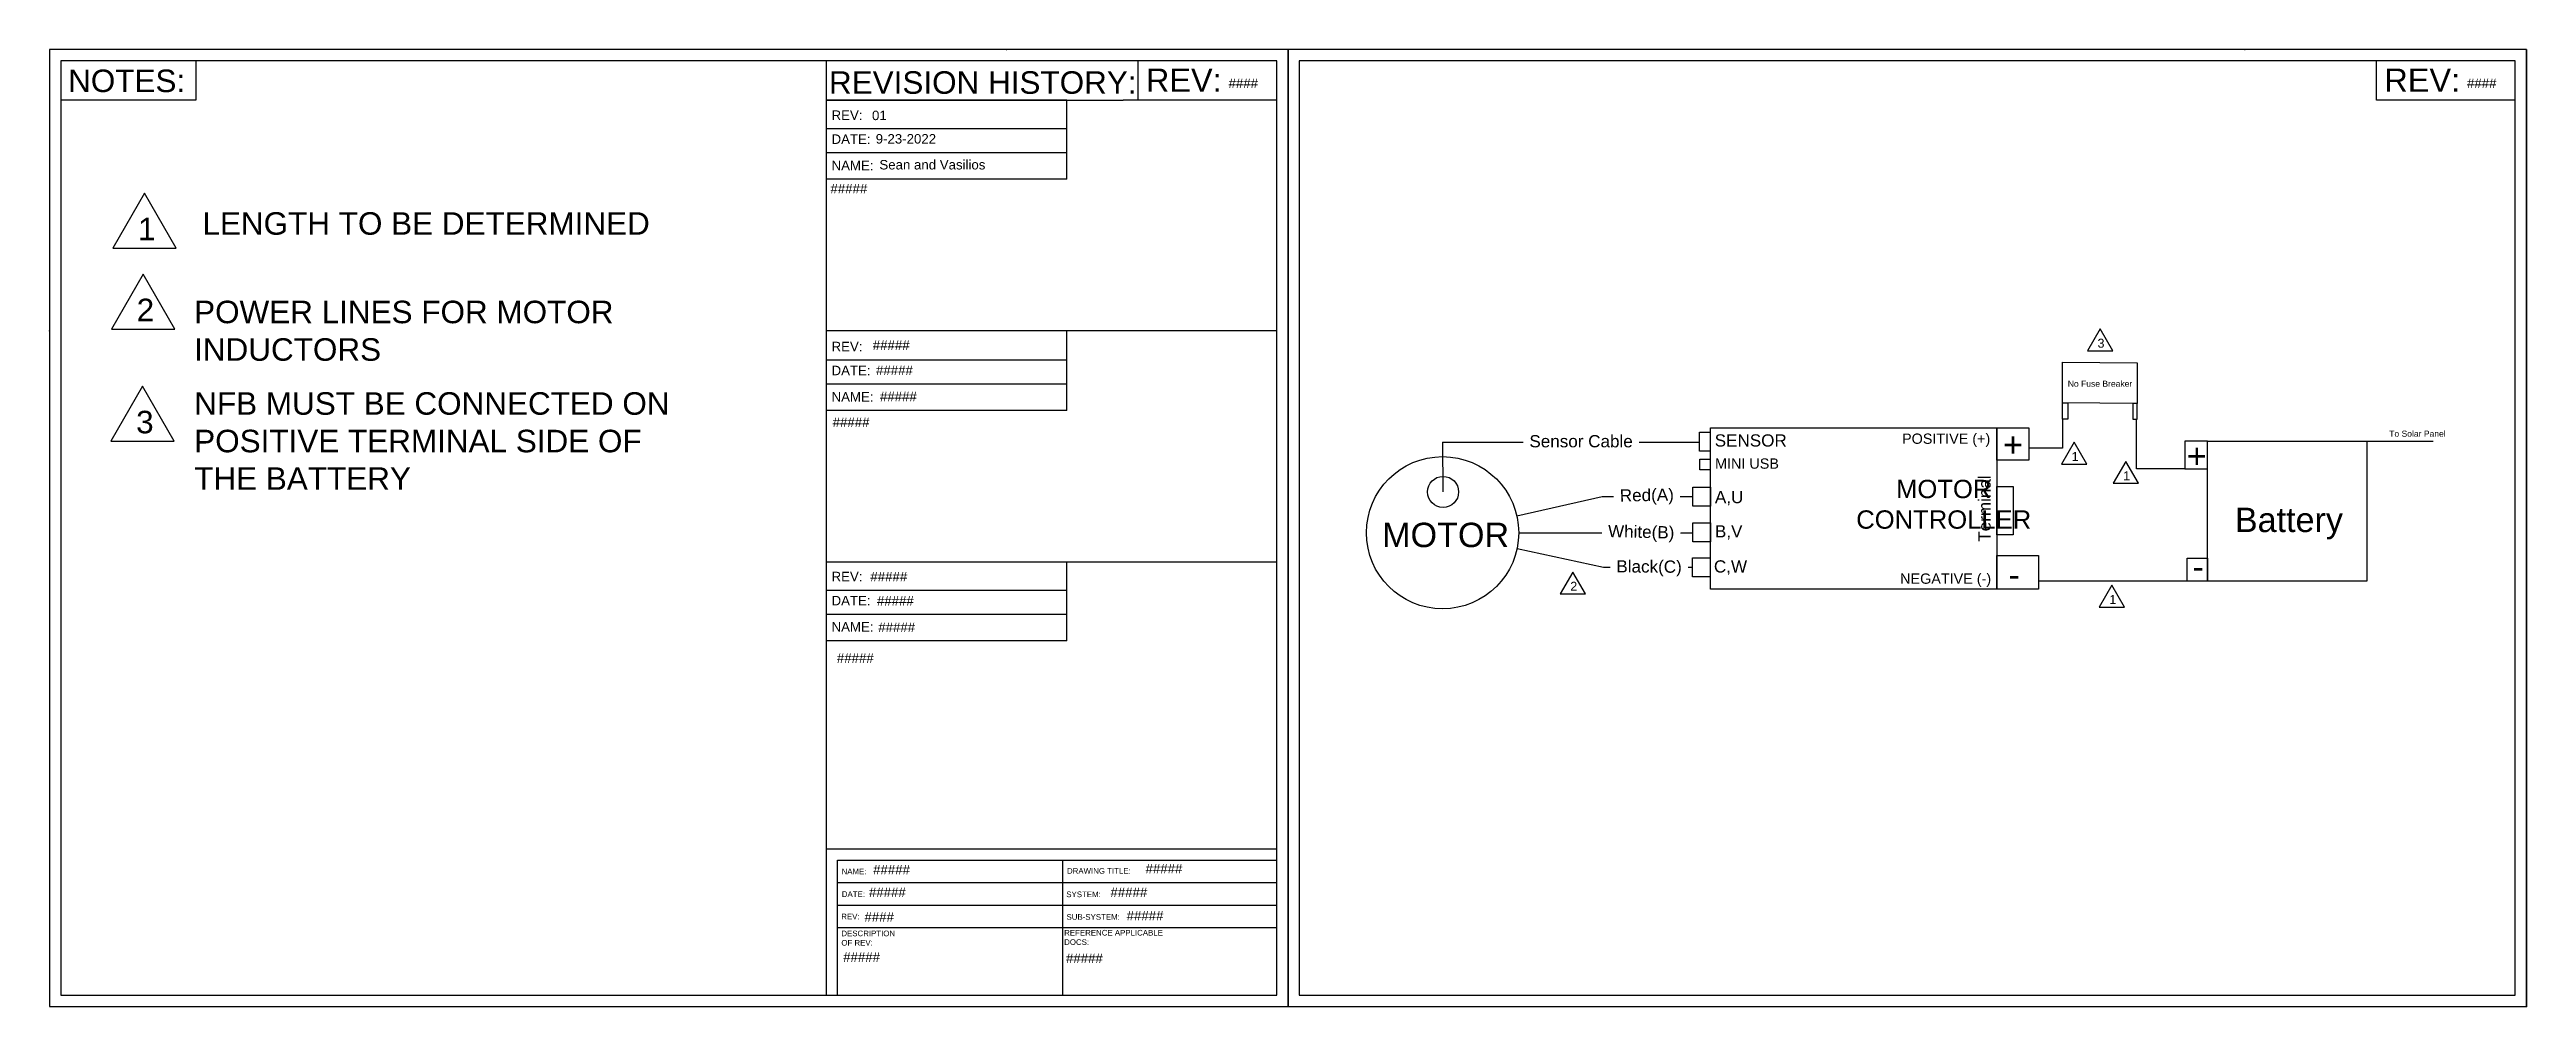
# Model space of a CAD drawing. Header units: inches. Extents: x 0 to 22, y 0 to 8.5.
import ezdxf

# ---------------------------------------------------------------- set-up
doc = ezdxf.new("R2010")
doc.units = ezdxf.units.IN
doc.header["$MEASUREMENT"] = 0
doc.styles.get("Standard").update_dxf_attribs({"font": 'arial.ttf'})

msp = doc.modelspace()

# ---------------------------------------------------------------- linework, layer by layer
for p, q in [((11, 8.5), (0, 8.5)), ((0, 8.5), (0, 0)), ((10.9, 8.4), (0.1, 8.4)), ((0.1, 8.4), (0.1, 0.1)), ((1.3, 8.4), (1.3, 8.05)), ((6.9, 1.4), (6.9, 8.4)), ((9.668, 8.05), (9.668, 8.4)), ((10.9, 0.1), (10.9, 8.4)), ((11, 0), (11, 8.5)), ((22, 8.5), (11, 8.5)), ((11, 8.5), (11, 0)), ((21.9, 8.4), (11.1, 8.4)), ((11.1, 8.4), (11.1, 0.1)), ((20.668, 8.05), (20.668, 8.4)), ((21.9, 0.1), (21.9, 8.4)), ((22, 0), (22, 8.5)), ((22, 8.5), (22, 0)), ((1.3, 8.05), (0.1, 8.05)), ((1.3, 8.05), (0.1, 8.05)), ((9.036, 8.05), (6.9, 8.05)), ((6.9, 8.05), (9.536, 8.05)), ((9.036, 7.348), (9.036, 8.05)), ((10.9, 8.05), (9.536, 8.05)), ((21.9, 8.05), (20.668, 8.05)), ((9.036, 7.795), (6.9, 7.795)), ((9.036, 7.582), (6.9, 7.582)), ((9.036, 7.348), (6.9, 7.348)), ((6.9, 6.003), (10.9, 6.003)), ((9.036, 5.293), (9.036, 6.003)), ((9.036, 5.74), (6.9, 5.74)), ((9.036, 5.527), (6.9, 5.527)), ((9.036, 5.293), (6.9, 5.293)), ((17.88, 5.216), (17.88, 4.958)), ((18.537, 4.776), (18.537, 5.217)), ((12.373, 5.011), (14.656, 5.011)), ((12.377, 4.57), (12.374, 5.011)), ((17.88, 4.958), (17.581, 4.958)), ((20.582, 5.021), (21.172, 5.021)), ((18.965, 4.776), (18.537, 4.776)), ((13.032, 4.359), (13.789, 4.531)), ((13.789, 4.531), (14.595, 4.531)), ((13.049, 4.208), (13.821, 4.208)), ((13.821, 4.208), (14.595, 4.208)), ((13.034, 4.067), (13.801, 3.902)), ((6.9, 3.948), (10.9, 3.948)), ((9.036, 3.249), (9.036, 3.948)), ((13.801, 3.902), (14.593, 3.902)), ((18.987, 3.778), (17.665, 3.778)), ((9.036, 3.696), (6.9, 3.696)), ((9.036, 3.483), (6.9, 3.483)), ((9.036, 3.249), (6.9, 3.249)), ((6.9, 1.4), (10.9, 1.4)), ((6.9, 0.1), (6.9, 1.4)), ((7, 1.3), (10.9, 1.3)), ((7, 0.1), (7, 1.3)), ((7, 1.1), (10.9, 1.1)), ((9, 0.1), (9, 1.3)), ((7, 0.9), (10.9, 0.9)), ((7, 0.7), (10.9, 0.7)), ((0, 0), (11, 0)), ((0.1, 0.1), (10.9, 0.1)), ((11, 0), (22, 0)), ((11.1, 0.1), (21.9, 0.1))]:
    msp.add_line(p, q)
for points in [[(0.843, 7.223), (0.562, 6.736), (1.125, 6.736)], [(0.832, 6.504), (0.55, 6.017), (1.113, 6.017)], [(18.213, 6.018), (18.101, 5.824), (18.325, 5.824)], [(17.88, 5.722), (18.543, 5.717), (18.543, 5.356), (17.88, 5.361)], [(0.827, 5.509), (0.545, 5.021), (1.108, 5.021)], [(17.88, 5.361), (17.927, 5.361), (17.927, 5.216), (17.88, 5.216)], [(18.543, 5.356), (18.503, 5.356), (18.503, 5.217), (18.543, 5.217)], [(14.752, 5.141), (17.295, 5.141), (17.295, 3.708), (14.752, 3.708)], [(17.581, 5.141), (17.581, 4.853), (17.295, 4.853), (17.295, 5.141)], [(17.983, 5.012), (17.871, 4.818), (18.095, 4.818)], [(18.441, 4.841), (18.329, 4.647), (18.553, 4.647)], [(19.168, 5.021), (18.965, 5.021), (18.965, 4.776), (19.168, 4.776)], [(19.168, 5.021), (20.582, 5.021), (20.582, 3.778), (19.168, 3.778)], [(14.595, 4.613), (14.752, 4.613), (14.752, 4.445), (14.595, 4.445)], [(17.295, 4.618), (17.441, 4.618), (17.441, 4.19), (17.295, 4.19)], [(14.595, 4.295), (14.752, 4.295), (14.752, 4.127), (14.595, 4.127)], [(14.593, 3.985), (14.749, 3.985), (14.749, 3.817), (14.593, 3.817)], [(17.295, 3.708), (17.295, 4.007), (17.665, 4.007), (17.665, 3.708)], [(19.168, 3.778), (18.987, 3.778), (18.987, 3.983), (19.168, 3.983)], [(13.53, 3.859), (13.418, 3.665), (13.642, 3.665)], [(18.318, 3.742), (18.206, 3.548), (18.43, 3.548)]]:
    msp.add_lwpolyline(points, close=True)
for points in [[(14.752, 4.932), (14.656, 4.932), (14.656, 5.1), (14.752, 5.1)], [(14.752, 4.768), (14.659, 4.768), (14.659, 4.861), (14.752, 4.861)]]:
    msp.add_lwpolyline(points)
for centre, radius in [((12.373, 4.208), 0.676), ((12.377, 4.57), 0.138)]:
    msp.add_circle(centre, radius)
for p in [(8.5, 8.5), (19.5, 8.5), (0, 6), (11, 6), (22, 6), (11, 0), (22, 0)]:
    msp.add_point(p)

# ---------------------------------------------------------------- texts
at = {"attachment_point": 1}
for s, width, gutter_width, heights, insert, char_height in [('NOTES:', 0.81369, 1, [0], (0.165, 8.322), 0.2), ('REVISION HISTORY:', 2.93364, 1, [0], (6.923, 8.307), 0.2), ('REV: ', 0.25234, 1.032, [0], (9.738, 8.331), 0.2064), ('####', 0.30813, 0.421, [0], (10.472, 8.243), 0.0842), ('REV: ', 0.25234, 1.032, [0], (20.738, 8.331), 0.2064), ('####', 0.30813, 0.421, [0], (21.472, 8.243), 0.0842), ('REV: ', 0.10292, 0.421, [0], (6.946, 7.959), 0.0842), ('01 ', 0.10292, 0.421, [0], (7.305, 7.957), 0.0842), ('DATE: ', 0.10292, 0.421, [0], (6.946, 7.746), 0.0842), ('9-23-2022 ', 0.10292, 0.421, [0], (7.338, 7.749), 0.0842), ('NAME: ', 0.10292, 0.421, [0], (6.946, 7.512), 0.0842), ('Sean and Vasilios ', 1.03896, 0.421, [0], (7.371, 7.519), 0.08417), ('##### ', 0.10292, 0.421, [0], (6.936, 7.306), 0.0842), ('LENGTH TO BE DETERMINED', 4.2139, 1, [0], (1.358, 7.055), 0.2), ('POWER LINES FOR MOTOR INDUCTORS', 4.2139, 1, [0], (1.284, 6.269), 0.2), ('REV: ', 0.10292, 0.421, [0], (6.946, 5.904), 0.0842), ('##### ', 0.10292, 0.421, [0], (7.312, 5.916), 0.0842), ('DATE: ', 0.10292, 0.421, [0], (6.946, 5.691), 0.0842), ('##### ', 0.10292, 0.421, [0], (7.341, 5.693), 0.0842), ('NFB MUST BE CONNECTED ON POSITIVE TERMINAL SIDE OF THE BATTERY', 4.2139, 1, [0], (1.285, 5.456), 0.2), ('NAME: ', 0.10292, 0.421, [0], (6.946, 5.457), 0.0842), ('##### ', 0.10292, 0.421, [0], (7.376, 5.46), 0.0842), ('##### ', 0.10292, 0.421, [0], (6.956, 5.232), 0.0842), ('SENSOR', 0.57788, 1.085, [0], (14.79, 5.082), 0.1085), ('POSITIVE (+)', 0.87369, 1.085, [0.114], (16.454, 5.089), 0.09137), ('+', 0.16929, 1.085, [0], (17.351, 5.1), 0.217), ('MINI USB', 1.32409, 1.085, [0.222], (14.793, 4.868), 0.0914), ('+', 0.16929, 1.085, [0], (18.983, 4.999), 0.217), ('Battery', 0.62636, 1.085, [0], (19.41, 4.431), 0.217), ('REV: ', 0.10292, 0.421, [0], (6.946, 3.861), 0.0842), ('##### ', 0.10292, 0.421, [0], (7.291, 3.861), 0.0842), ('NEGATIVE (-)', 0.8393, 1.085, [0.107], (16.437, 3.846), 0.09137), ('-', 0.16929, 1.085, [0], (17.4, 3.946), 0.217), ('-', 0.16929, 1.085, [0], (19.034, 4.017), 0.217), ('DATE: ', 0.10292, 0.421, [0], (6.946, 3.647), 0.0842), ('##### ', 0.10292, 0.421, [0], (7.349, 3.645), 0.0842), ('NAME: ', 0.10292, 0.421, [0], (6.946, 3.414), 0.0842), ('##### ', 0.10292, 0.421, [0], (7.361, 3.41), 0.0842), ('##### ', 0.10292, 0.421, [0], (6.993, 3.136), 0.0842), ('NAME:', 0.25431, 0.509, [0], (7.035, 1.225), 0.05), ('##### ', 0.10292, 0.421, [0], (7.315, 1.257), 0.0842), ('DRAWING TITLE:', 0.57256, 0.509, [0], (9.037, 1.229), 0.05), ('##### ', 0.10292, 0.421, [0], (9.735, 1.267), 0.0842), ('DATE:', 0.25431, 0.509, [0], (7.037, 1.023), 0.05), ('##### ', 0.10292, 0.421, [0], (7.278, 1.056), 0.0842), ('SYSTEM:', 0.57256, 0.509, [0], (9.031, 1.021), 0.05), ('##### ', 0.10292, 0.421, [0], (9.423, 1.056), 0.0842), ('DESCRIPTION OF REV:', 0.54909, 0.509, [0], (7.033, 0.674), 0.05), ('REV:', 0.25431, 0.509, [0], (7.032, 0.824), 0.05), ('####', 0.30813, 0.421, [0], (7.238, 0.837), 0.0842), ('REFERENCE APPLICABLE DOCS:', 0.96983, 0.509, [0], (9.012, 0.68), 0.05), ('SUB-SYSTEM:', 0.57256, 0.509, [0], (9.033, 0.82), 0.05), ('##### ', 0.10292, 0.421, [0], (9.567, 0.849), 0.0842), ('##### ', 0.10292, 0.421, [0], (7.049, 0.48), 0.0842), ('##### ', 0.10292, 0.421, [0], (9.028, 0.469), 0.0842)]:
    msp.add_mtext_dynamic_manual_height_columns(s, width=width, gutter_width=gutter_width, heights=heights, dxfattribs=dict(at, insert=insert, char_height=char_height))
for s, insert, char_height in [('1', (0.786, 7.006), 0.2), ('2', (0.774, 6.287), 0.2), ('3', (18.19, 5.931), 0.0796), ('No Fuse Breaker', (17.926, 5.559), 0.05426), ('3', (0.769, 5.291), 0.2), ('To Solar Panel', (20.781, 5.115), 0.05426), ('1', (17.96, 4.925), 0.0796), ('\\pxqc;MOTOR\\PCONTROLLER', (16.047, 4.678), 0.16278), ('1', (18.418, 4.754), 0.0796), ('A,U', (14.792, 4.579), 0.1085), ('MOTOR', (11.836, 4.297), 0.217), ('B,V', (14.792, 4.275), 0.1085), ('C,W', (14.783, 3.963), 0.1085), ('2', (13.507, 3.772), 0.0796), ('1', (18.295, 3.655), 0.0796)]:
    msp.add_mtext(s, dxfattribs=dict(at, insert=insert, char_height=char_height))
at = {"insert": (17.132, 4.128), "char_height": 0.1085, "attachment_point": 1, "rotation": 90}
msp.add_mtext_dynamic_manual_height_columns('Terminal', width=0.48336, gutter_width=1.085, heights=[0], dxfattribs=at)

# ---------------------------------------------------------------- next in the draw order: texts
at = {"insert": (13.144, 5.075), "char_height": 0.10852, "attachment_point": 1, "bg_fill": 3, "box_fill_scale": 1.5, "bg_fill_color": 256, "bg_fill_transparency": 0}
msp.add_mtext('Sensor Cable', dxfattribs=at)
at = {"insert": (13.946, 4.593), "char_height": 0.1085, "attachment_point": 1, "rotation": 1.0211, "bg_fill": 3, "box_fill_scale": 1.5, "bg_fill_color": 256, "bg_fill_transparency": 0}
msp.add_mtext('Red(A)', dxfattribs=at)

# ---------------------------------------------------------------- next in the draw order: texts
at = {"insert": (13.844, 4.278), "char_height": 0.1085, "attachment_point": 1, "rotation": 358.6431, "bg_fill": 3, "box_fill_scale": 1.5, "bg_fill_color": 256, "bg_fill_transparency": 0}
msp.add_mtext('White(B)', dxfattribs=at)

# ---------------------------------------------------------------- next in the draw order: texts
at = {"insert": (13.917, 3.964), "char_height": 0.1085, "attachment_point": 1, "rotation": 359.6748, "bg_fill": 3, "box_fill_scale": 1.5, "bg_fill_color": 256, "bg_fill_transparency": 0}
msp.add_mtext('Black(C)', dxfattribs=at)

doc.saveas('drawing.dxf')
